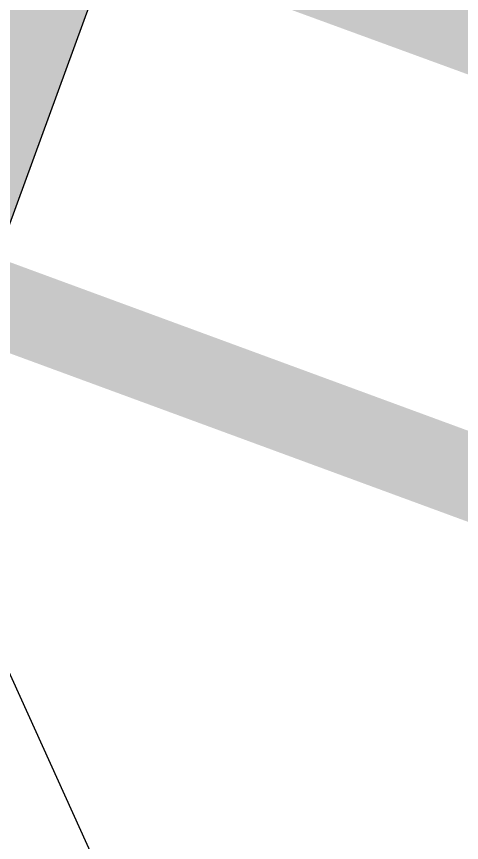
# Model space of a CAD drawing. Extents: x -111898 to 889894, y -2 to 1194865.
# Drawn here: x 573601 to 575683, y 766473 to 770334 of the extents above; entities that cross this region are included whole.
import ezdxf

# ---------------------------------------------------------------- set-up
doc = ezdxf.new("R2010")
doc.units = 0
doc.header["$LTSCALE"] = 10
doc.header["$MEASUREMENT"] = 0
for name, color, linetype in [('0-WALL', 252, 'Continuous'), ('Gps-ZF雨水', 4, 'TG_Y'), ('雨水标高', 4, 'Continuous')]:
    doc.layers.add(name, color=color, linetype=linetype)
doc.layers.add('GPS-ZF消防', color=1, linetype='TG_X', lineweight=60)
doc.styles.add('TG_LINETYPE', font='SIMPLEX', dxfattribs={"width": 0.8, "height": 3.5, "bigfont": 'HZTXT'})
doc.linetypes.add('TG_WX', pattern='A,3,-0.6,["WX",TG_LINETYPE,S=0.1,R=0,X=-0.52,Y=-0.15],0', length=3.6)
doc.linetypes.add('TG_X', pattern='A,5,-0.3,["X",TG_LINETYPE,S=0.1,R=0,X=-0.23,Y=-0.15],0', length=5.3)
doc.linetypes.add('TG_Y', pattern='A,2,-0.3,["Y",TG_LINETYPE,S=0.1,R=0,X=-0.25,Y=-0.15],0', length=2.3)

msp = doc.modelspace()

# ---------------------------------------------------------------- hatches: boundary and pattern name
at = {"layer": '0-WALL'}
h = msp.add_hatch(dxfattribs=at)
h.set_pattern_fill('草坪或沼泽', color=8, scale=400, angle=-0.20026)
h.set_pattern_definition([(359.79974, (-824318.4, 704905.5), (1605.5824, 1594.398), [240, -48, 64, -48, 240, -960]), (359.79974, (-824398.3, 704953.8), (1605.5824, 1594.398), [160, -120, 240, -120, 160, -800]), (359.79974, (-823836, 705591.9), (1605.5824, 1594.398), [200, -80, 200, -1120]), (359.79974, (-824634.9, 705914.7), (1605.5824, 1594.398), [80, -160, 80, -1280]), (89.79974, (-824474.9, 705914.1), (-1594.398, 1605.5824), [144, -1456]), (89.79974, (-823998.3, 704952.4), (-1594.398, 1605.5824), [160, -1440]), (89.79974, (-823596, 705591), (-1594.398, 1605.5824), [160, -1440]), (44.79974, (-823790.3, 704935.7), (5.5922, 1599.9902), [160, -2102.7417]), (134.79974, (-824206.3, 704937.2), (-1599.9902, 5.5922), [160, -2102.7417]), (63.23469, (-823838.3, 704943.9), (5.5922, 1599.99023), [160, -3417.7088]), (75.7635, (-823918.27, 704952.15), (5.59221, 1599.99023), [160, -6436.969]), (75.7635, (-823516.03, 705590.75), (5.59221, 1599.99023), [128, -6468.969]), (75.7635, (-824442.9, 705914), (5.59221, 1599.99023), [112, -6484.969]), (103.835987, (-824078.27, 704952.7), (5.59221, 1599.99023), [160, -6436.969]), (103.835987, (-823676.03, 705591.3), (5.59221, 1599.99023), [128, -6468.969]), (103.835987, (-824506.9, 705914.2), (5.59221, 1599.99023), [112, -6484.969]), (116.364795, (-824158.3, 704945), (5.5922, 1599.99023), [160, -3417.7069])])
edge = h.paths.add_edge_path()
edge.add_arc((570438.95, 769548.63), 3002.94, 251.65703, 339.78797)
edge.add_line((573256.98, 768511.12), (575176.3, 773764.44))
edge.add_line((575176.3, 773764.44), (535351.25, 788315.22))
edge.add_line((535351.25, 788315.22), (533712.99, 783831.36))
edge.add_arc((539372.05, 781860.93), 5992.29, 160.802302, 252.642025)
edge.add_line((537584.3, 776141.53), (569493.91, 766698.26))
edge = h.paths.add_edge_path()
edge.add_line((610267.76, 754631.72), (621806.61, 751983.61))
edge.add_arc((622572.51, 754894.31), 3009.78, 255.25775, 337.18747)
edge.add_line((625346.86, 753727.37), (625897, 755233.12))
edge.add_line((625897, 755233.12), (586072.93, 769786.57))
edge.add_line((586072.93, 769786.57), (584531.96, 765568.9))
edge.add_arc((587353.85, 764542.48), 3002.77, 160.01194, 251.54823)
edge.add_line((586403.46, 761694.08), (610267.76, 754631.72))

# ---------------------------------------------------------------- linework, layer by layer
msp.add_lwpolyline([(569493.91, 766698.26, 0.404691), (573256.98, 768511.12), (575176.3, 773764.44), (535351.25, 788315.22), (533712.99, 783831.36, 0.4236497), (537584.3, 776141.53)], format="xyb", close=True, dxfattribs=at)
at = {"layer": 'GPS-ZF消防', "linetype": 'TG_WX', "ltscale": 0.1, "const_width": 400}
msp.add_lwpolyline([(570388.83, 772222.2), (639502.99, 746961.95)], dxfattribs=at)
at = {"layer": 'Gps-ZF雨水', "ltscale": 0.1, "const_width": 400}
msp.add_lwpolyline([(573442.75, 769019.61), (587119.47, 763992.5)], dxfattribs=at)
at = {"layer": '雨水标高'}
msp.add_line((572511.48, 769585.42), (575475.44, 763071.41), dxfattribs=at)

doc.saveas('drawing.dxf')
